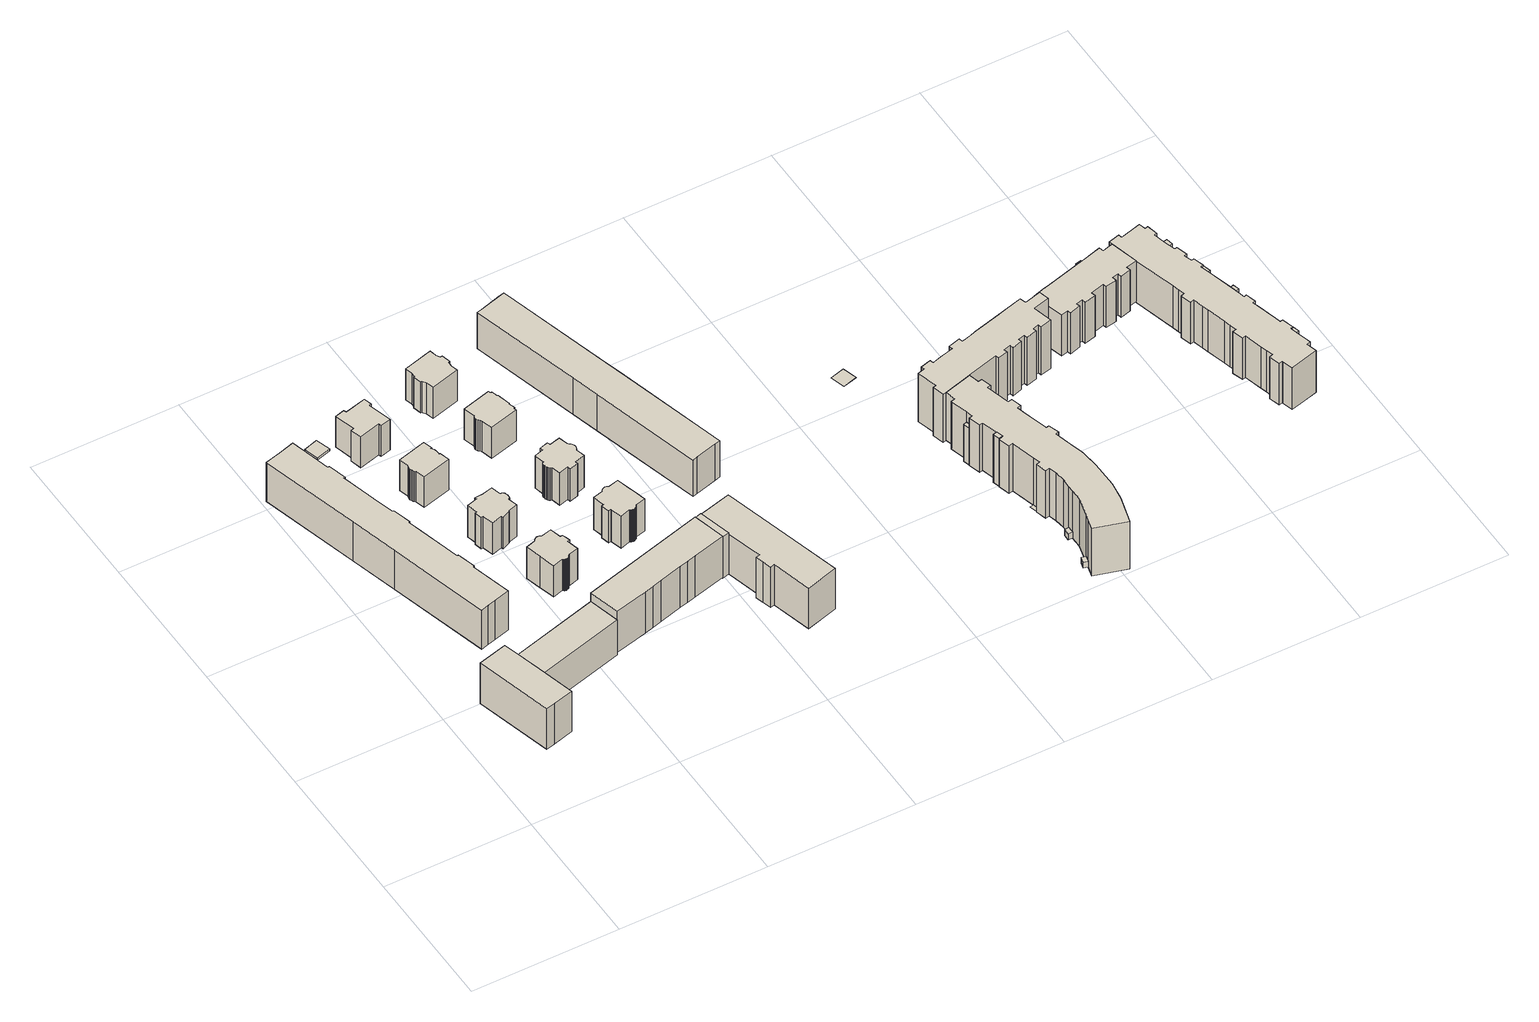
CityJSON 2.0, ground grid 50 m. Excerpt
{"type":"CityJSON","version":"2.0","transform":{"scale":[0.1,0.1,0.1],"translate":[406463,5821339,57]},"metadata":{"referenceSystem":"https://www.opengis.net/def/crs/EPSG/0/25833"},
"CityObjects":{
"building1":{"type":"Building","attributes":{"Gemeindeschluessel":"11000010","BezugspunktDach":"2200","function":"31001_1120","measuredHeight":16.52,"storeysAboveGround":4},"address":[{"country":"Germany","locality":"Berlin","thoroughfareNumber":"16","thoroughfareName":"Annaburger Straße"}],"geometry":[{"type":"Solid","lod":"1","boundaries":[[[[0,1,2,3,4,5,6]],[[7,8,9,10,11,12,13]],[[7,13,6,5]],[[8,7,5,4]],[[9,8,4,3]],[[10,9,3,2]],[[11,10,2,1]],[[12,11,1,0]],[[13,12,0,6]]]]}]},
"building2":{"type":"Building","attributes":{"Gemeindeschluessel":"11000010","BezugspunktDach":"2200","function":"31001_1120","measuredHeight":16.61,"storeysAboveGround":4},"address":[{"country":"Germany","locality":"Berlin","thoroughfareNumber":"1, 2, 3, 4","thoroughfareName":"Branitzer Karree"}],"geometry":[{"type":"Solid","lod":"1","boundaries":[[[[14,15,16,17,18,19,20,21,22,23,24,25,26,27,28,29,30,31,32,33,34,35,36,37]],[[38,39,40,41,42,43,44,45,46,47,48,49,50,51,52,53,54,55,56,57,58,59,60,61]],[[38,61,37,36]],[[39,38,36,35]],[[40,39,35,34]],[[41,40,34,33]],[[42,41,33,32]],[[43,42,32,31]],[[44,43,31,30]],[[45,44,30,29]],[[46,45,29,28]],[[47,46,28,27]],[[48,47,27,26]],[[49,48,26,25]],[[50,49,25,24]],[[51,50,24,23]],[[52,51,23,22]],[[53,52,22,21]],[[54,53,21,20]],[[55,54,20,19]],[[56,55,19,18]],[[57,56,18,17]],[[58,57,17,16]],[[59,58,16,15]],[[60,59,15,14]],[[61,60,14,37]]]]}]},
"building3":{"type":"Building","attributes":{"Gemeindeschluessel":"11000010","BezugspunktDach":"2200","function":"31001_1010","measuredHeight":14.36,"storeysAboveGround":4},"address":[{"country":"Germany","locality":"Berlin","thoroughfareNumber":"18, 20, 22","thoroughfareName":"Annaburger Straße"}],"geometry":[{"type":"Solid","lod":"1","boundaries":[[[[62,63,64,65]],[[66,67,68,69]],[[66,69,65,64]],[[67,66,64,63]],[[68,67,63,62]],[[69,68,62,65]]]]}]},
"building4":{"type":"Building","attributes":{"Gemeindeschluessel":"11000010","BezugspunktDach":"2200","function":"31001_2520","measuredHeight":1.32,"storeysAboveGround":1},"address":[{"country":"Germany","locality":"Berlin","thoroughfareNumber":"15 (1)","thoroughfareName":"Schwarzheider Straße"}],"geometry":[{"type":"Solid","lod":"1","boundaries":[[[[70,71,72,73,74]],[[75,76,77,78,79]],[[75,79,74,73]],[[76,75,73,72]],[[77,76,72,71]],[[78,77,71,70]],[[79,78,70,74]]]]}]},
"building5":{"type":"Building","attributes":{"Gemeindeschluessel":"11000010","BezugspunktDach":"2200","function":"31001_1010","measuredHeight":14.06,"storeysAboveGround":4},"address":[{"country":"Germany","locality":"Berlin","thoroughfareNumber":"17","thoroughfareName":"Annaburger Straße"}],"geometry":[{"type":"Solid","lod":"1","boundaries":[[[[80,81,82,83,84,85,86,87,88,89,90,91,92,93,94,95,96,97,98,99,100,101,102,103,104,105,106,107,108,109,110,111]],[[112,113,114,115,116,117,118,119,120,121,122,123,124,125,126,127,128,129,130,131,132,133,134,135,136,137,138,139,140,141,142,143]],[[112,143,111,110]],[[113,112,110,109]],[[114,113,109,108]],[[115,114,108,107]],[[116,115,107,106]],[[117,116,106,105]],[[118,117,105,104]],[[119,118,104,103]],[[120,119,103,102]],[[121,120,102,101]],[[122,121,101,100]],[[123,122,100,99]],[[124,123,99,98]],[[125,124,98,97]],[[126,125,97,96]],[[127,126,96,95]],[[128,127,95,94]],[[129,128,94,93]],[[130,129,93,92]],[[131,130,92,91]],[[132,131,91,90]],[[133,132,90,89]],[[134,133,89,88]],[[135,134,88,87]],[[136,135,87,86]],[[137,136,86,85]],[[138,137,85,84]],[[139,138,84,83]],[[140,139,83,82]],[[141,140,82,81]],[[142,141,81,80]],[[143,142,80,111]]]]}]},
"building6":{"type":"Building","attributes":{"Gemeindeschluessel":"11000010","BezugspunktDach":"2200","function":"31001_1010","measuredHeight":12.9,"storeysAboveGround":4},"address":[{"country":"Germany","locality":"Berlin","thoroughfareNumber":"19","thoroughfareName":"Annaburger Straße"}],"geometry":[{"type":"Solid","lod":"1","boundaries":[[[[144,145,146,147,148,149,150,151,152,153,154,155,156,157,158,159,160,161,162,163,164,165,166,167,168,169,170]],[[171,172,173,174,175,176,177,178,179,180,181,182,183,184,185,186,187,188,189,190,191,192,193,194,195,196,197]],[[171,197,170,169]],[[172,171,169,168]],[[173,172,168,167]],[[174,173,167,166]],[[175,174,166,165]],[[176,175,165,164]],[[177,176,164,163]],[[178,177,163,162]],[[179,178,162,161]],[[180,179,161,160]],[[181,180,160,159]],[[182,181,159,158]],[[183,182,158,157]],[[184,183,157,156]],[[185,184,156,155]],[[186,185,155,154]],[[187,186,154,153]],[[188,187,153,152]],[[189,188,152,151]],[[190,189,151,150]],[[191,190,150,149]],[[192,191,149,148]],[[193,192,148,147]],[[194,193,147,146]],[[195,194,146,145]],[[196,195,145,144]],[[197,196,144,170]]]]}]},
"building7":{"type":"Building","attributes":{"Gemeindeschluessel":"11000010","BezugspunktDach":"2200","function":"31001_1010","measuredHeight":12.57,"storeysAboveGround":4},"address":[{"country":"Germany","locality":"Berlin","thoroughfareNumber":"14","thoroughfareName":"Schwarzheider Straße"}],"geometry":[{"type":"Solid","lod":"1","boundaries":[[[[198,199,200,201,202,203,204,205,206,207,208,209,210,211,212,213,214,215,216,217,218,219]],[[220,221,222,223,224,225,226,227,228,229,230,231,232,233,234,235,236,237,238,239,240,241]],[[220,241,219,218]],[[221,220,218,217]],[[222,221,217,216]],[[223,222,216,215]],[[224,223,215,214]],[[225,224,214,213]],[[226,225,213,212]],[[227,226,212,211]],[[228,227,211,210]],[[229,228,210,209]],[[230,229,209,208]],[[231,230,208,207]],[[232,231,207,206]],[[233,232,206,205]],[[234,233,205,204]],[[235,234,204,203]],[[236,235,203,202]],[[237,236,202,201]],[[238,237,201,200]],[[239,238,200,199]],[[240,239,199,198]],[[241,240,198,219]]]]}]},
"building8":{"type":"Building","attributes":{"Gemeindeschluessel":"11000010","BezugspunktDach":"2200","function":"31001_1010","measuredHeight":12.65,"storeysAboveGround":4},"address":[{"country":"Germany","locality":"Berlin","thoroughfareNumber":"12","thoroughfareName":"Schwarzheider Straße"}],"geometry":[{"type":"Solid","lod":"1","boundaries":[[[[242,243,244,245,246,247,248,249,250,251,252,253]],[[254,255,256,257,258,259,260,261,262,263,264,265]],[[254,265,253,252]],[[255,254,252,251]],[[256,255,251,250]],[[257,256,250,249]],[[258,257,249,248]],[[259,258,248,247]],[[260,259,247,246]],[[261,260,246,245]],[[262,261,245,244]],[[263,262,244,243]],[[264,263,243,242]],[[265,264,242,253]]]]}]},
"building9":{"type":"Building","attributes":{"Gemeindeschluessel":"11000010","BezugspunktDach":"2200","function":"31001_1010","measuredHeight":16.75,"storeysAboveGround":5},"address":[{"country":"Germany","locality":"Berlin","thoroughfareNumber":"24, 26, 28","thoroughfareName":"Annaburger Straße"}],"geometry":[{"type":"Solid","lod":"1","boundaries":[[[[266,267,268,269,270,271,272,273,274,275]],[[276,277,278,279,280,281,282,283,284,285]],[[276,285,275,274]],[[277,276,274,273]],[[278,277,273,272]],[[279,278,272,271]],[[280,279,271,270]],[[281,280,270,269]],[[282,281,269,268]],[[283,282,268,267]],[[284,283,267,266]],[[285,284,266,275]]]]}]},
"building10":{"type":"Building","attributes":{"Gemeindeschluessel":"11000010","BezugspunktDach":"2200","function":"31001_1010","measuredHeight":14.78,"storeysAboveGround":4},"address":[{"country":"Germany","locality":"Berlin","thoroughfareNumber":"23","thoroughfareName":"Annaburger Straße"}],"geometry":[{"type":"Solid","lod":"1","boundaries":[[[[286,287,288,289,290,291,292,293,294,295,296,297,298,299,300,301,302,303,304,305,306,307,308,309,310,311,312,313,314,315,316,317,318,319]],[[320,321,322,323,324,325,326,327,328,329,330,331,332,333,334,335,336,337,338,339,340,341,342,343,344,345,346,347,348,349,350,351,352,353]],[[320,353,319,318]],[[321,320,318,317]],[[322,321,317,316]],[[323,322,316,315]],[[324,323,315,314]],[[325,324,314,313]],[[326,325,313,312]],[[327,326,312,311]],[[328,327,311,310]],[[329,328,310,309]],[[330,329,309,308]],[[331,330,308,307]],[[332,331,307,306]],[[333,332,306,305]],[[334,333,305,304]],[[335,334,304,303]],[[336,335,303,302]],[[337,336,302,301]],[[338,337,301,300]],[[339,338,300,299]],[[340,339,299,298]],[[341,340,298,297]],[[342,341,297,296]],[[343,342,296,295]],[[344,343,295,294]],[[345,344,294,293]],[[346,345,293,292]],[[347,346,292,291]],[[348,347,291,290]],[[349,348,290,289]],[[350,349,289,288]],[[351,350,288,287]],[[352,351,287,286]],[[353,352,286,319]]]]}]},
"building11":{"type":"Building","attributes":{"Gemeindeschluessel":"11000010","BezugspunktDach":"2200","function":"31001_1010","measuredHeight":13.82,"storeysAboveGround":4},"address":[{"country":"Germany","locality":"Berlin","thoroughfareNumber":"21","thoroughfareName":"Annaburger Straße"}],"geometry":[{"type":"Solid","lod":"1","boundaries":[[[[354,355,356,357,358,359,360,361,362,363,364,365,366,367,368,369,370,371,372,373,374,375,376,377,378,379,380,381,382,383,384,385,386,387,388]],[[389,390,391,392,393,394,395,396,397,398,399,400,401,402,403,404,405,406,407,408,409,410,411,412,413,414,415,416,417,418,419,420,421,422,423]],[[389,423,388,387]],[[390,389,387,386]],[[391,390,386,385]],[[392,391,385,384]],[[393,392,384,383]],[[394,393,383,382]],[[395,394,382,381]],[[396,395,381,380]],[[397,396,380,379]],[[398,397,379,378]],[[399,398,378,377]],[[400,399,377,376]],[[401,400,376,375]],[[402,401,375,374]],[[403,402,374,373]],[[404,403,373,372]],[[405,404,372,371]],[[406,405,371,370]],[[407,406,370,369]],[[408,407,369,368]],[[409,408,368,367]],[[410,409,367,366]],[[411,410,366,365]],[[412,411,365,364]],[[413,412,364,363]],[[414,413,363,362]],[[415,414,362,361]],[[416,415,361,360]],[[417,416,360,359]],[[418,417,359,358]],[[419,418,358,357]],[[420,419,357,356]],[[421,420,356,355]],[[422,421,355,354]],[[423,422,354,388]]]]}]},
"building12":{"type":"Building","attributes":{"Gemeindeschluessel":"11000010","BezugspunktDach":"2200","function":"31001_1010","measuredHeight":13.25,"storeysAboveGround":4},"address":[{"country":"Germany","locality":"Berlin","thoroughfareNumber":"16","thoroughfareName":"Schwarzheider Straße"}],"geometry":[{"type":"Solid","lod":"1","boundaries":[[[[424,425,426,427,428,429,430,431,432,433,434,435,436,437,438,439,440,441,442,443,444,445]],[[446,447,448,449,450,451,452,453,454,455,456,457,458,459,460,461,462,463,464,465,466,467]],[[446,467,445,444]],[[447,446,444,443]],[[448,447,443,442]],[[449,448,442,441]],[[450,449,441,440]],[[451,450,440,439]],[[452,451,439,438]],[[453,452,438,437]],[[454,453,437,436]],[[455,454,436,435]],[[456,455,435,434]],[[457,456,434,433]],[[458,457,433,432]],[[459,458,432,431]],[[460,459,431,430]],[[461,460,430,429]],[[462,461,429,428]],[[463,462,428,427]],[[464,463,427,426]],[[465,464,426,425]],[[466,465,425,424]],[[467,466,424,445]]]]}]},
"building13":{"type":"Building","attributes":{"Gemeindeschluessel":"11000010","BezugspunktDach":"2200","function":"31001_1010","measuredHeight":12.69,"storeysAboveGround":4},"address":[{"country":"Germany","locality":"Berlin","thoroughfareNumber":"18","thoroughfareName":"Schwarzheider Straße"}],"geometry":[{"type":"Solid","lod":"1","boundaries":[[[[468,469,470,471,472,473,474,475,476,477,478,479,480,481,482,483]],[[484,485,486,487,488,489,490,491,492,493,494,495,496,497,498,499]],[[484,499,483,482]],[[485,484,482,481]],[[486,485,481,480]],[[487,486,480,479]],[[488,487,479,478]],[[489,488,478,477]],[[490,489,477,476]],[[491,490,476,475]],[[492,491,475,474]],[[493,492,474,473]],[[494,493,473,472]],[[495,494,472,471]],[[496,495,471,470]],[[497,496,470,469]],[[498,497,469,468]],[[499,498,468,483]]]]}]},
"building14":{"type":"Building","attributes":{"Gemeindeschluessel":"11000010","function":"31001_1010"},"address":[{"country":"Germany","locality":"Berlin","thoroughfareNumber":"43, 45, 47","thoroughfareName":"Louis-Lewin-Straße"}],"children":["building14-1","building14-2"]},
"building14-1":{"type":"BuildingPart","attributes":{"BezugspunktDach":"2200","measuredHeight":16.57,"storeysAboveGround":5},"parents":["building14"],"geometry":[{"type":"Solid","lod":"1","boundaries":[[[[500,501,502,503,504,505,506,507,508,509]],[[510,511,512,513,514,515,516,517,518,519]],[[510,519,509,508]],[[511,510,508,507]],[[512,511,507,506]],[[513,512,506,505]],[[514,513,505,504]],[[515,514,504,503]],[[516,515,503,502]],[[517,516,502,501]],[[518,517,501,500]],[[500,509,519,518]]]]}]},
"building14-2":{"type":"BuildingPart","attributes":{"BezugspunktDach":"2200","measuredHeight":17.52,"storeysAboveGround":5},"parents":["building14"],"geometry":[{"type":"MultiSurface","lod":"1","boundaries":[[[520,521,522,523]],[[519,518,524,525]],[[519,525,523,522]],[[500,509,519,522,521]],[[524,518,521,520]],[[525,524,520,523]],[[518,519,509,500]]]}]},
"building15":{"type":"Building","attributes":{"Gemeindeschluessel":"11000010","BezugspunktDach":"2200","function":"31001_1010","measuredHeight":15.79,"storeysAboveGround":4},"address":[{"country":"Germany","locality":"Berlin","thoroughfareNumber":"61, 63, 65, 67, 69, 71, 73, 75","thoroughfareName":"Louis-Lewin-Straße"}],"geometry":[{"type":"Solid","lod":"1","boundaries":[[[[526,527,528,529,530,531,532,533,534,535,536,537]],[[538,539,540,541,542,543,544,545,546,547,548,549]],[[538,549,537,536]],[[539,538,536,535]],[[540,539,535,534]],[[541,540,534,533]],[[542,541,533,532]],[[543,542,532,531]],[[544,543,531,530]],[[545,544,530,529]],[[546,545,529,528]],[[547,546,528,527]],[[548,547,527,526]],[[549,548,526,537]]]]}]},
"building16":{"type":"Building","attributes":{"Gemeindeschluessel":"11000010","BezugspunktDach":"2200","function":"31001_2520","measuredHeight":0.044,"storeysAboveGround":1},"address":[{"country":"Germany","locality":"Berlin","thoroughfareNumber":"3 (1)","thoroughfareName":"Forster Straße"}],"geometry":[{"type":"Solid","lod":"1","boundaries":[[[[550,551,552,553]],[[554,555,556,557]],[[554,557,553,552]],[[555,554,552,551]],[[556,555,551,550]],[[557,556,550,553]]]]}]},
"building17":{"type":"Building","attributes":{"Gemeindeschluessel":"11000010","function":"31001_1010"},"address":[{"country":"Germany","locality":"Berlin","thoroughfareNumber":"48, 50, 52, 54, 56","thoroughfareName":"Louis-Lewin-Straße"}],"children":["building17-1","building17-2","building17-3","building17-4","building17-5","building17-6"]},
"building17-1":{"type":"BuildingPart","attributes":{"BezugspunktDach":"2200","measuredHeight":19.5,"storeysAboveGround":6},"parents":["building17"],"geometry":[{"type":"MultiSurface","lod":"1","boundaries":[[[558,559,560,561,562,563,564,565,566,567,568,569,570,571,572,573,574,575,576,577,578,579,580,581,582,583,584,585,586,587,588,589,590,591,592,593,594,595,596,597,598,599,600,601,602,603,604,605,606]],[[607,608,609,610,611,612,613,614,615,616,617,618,619,620,621,622,623,624,625,626,627,628,629,630,631,632,633,634,635,636,637,638,639,640,641,642,643,644,645,646,647,648,649,650,651,652,653,654,655]],[[607,655,606,605]],[[608,607,605,604]],[[609,608,604,603]],[[610,609,603,602]],[[611,610,602,601]],[[612,611,601,600]],[[613,612,600,599]],[[614,613,599,598]],[[615,614,598,597]],[[616,615,597,596]],[[617,616,596,595]],[[618,617,595,594]],[[619,618,594,593]],[[620,619,593,592]],[[621,620,592,591]],[[622,621,591,590]],[[623,622,590,589]],[[624,623,589,588]],[[625,624,588,587]],[[626,625,587,586]],[[627,626,586,585]],[[628,627,585,584]],[[629,628,584,583]],[[630,629,583,582]],[[631,630,582,581]],[[632,631,581,580]],[[633,632,580,579]],[[634,633,579,578],[656,657,658,659]],[[635,634,578,577]],[[636,635,577,576]],[[637,636,660,661,662,663,576,575]],[[638,637,575,574]],[[639,638,574,573]],[[640,639,573,572]],[[641,640,572,571]],[[642,641,571,570]],[[643,642,570,569]],[[644,643,569,568]],[[645,644,568,567]],[[646,645,567,566]],[[647,646,566,565]],[[648,647,664,665]],[[649,648,564,665,666,563]],[[650,649,563,562]],[[651,650,562,561]],[[652,651,561,560]],[[653,652,667,668,669,670,671,560,559]],[[654,653,559,558],[669,672,673,670]],[[655,654,558,606]],[[658,657,656,659]],[[663,662,661,660]],[[665,664,565,564]],[[563,666,665,564]],[[671,670,669,668,667]],[[673,672,669,670]]]}]},
"building17-2":{"type":"BuildingPart","attributes":{"BezugspunktDach":"2200","measuredHeight":0.023,"storeysAboveGround":6},"parents":["building17"],"geometry":[{"type":"MultiSurface","lod":"1","boundaries":[[[674,675,676,677]]]}]},
"building17-3":{"type":"BuildingPart","attributes":{"BezugspunktDach":"2200","measuredHeight":2.39,"storeysAboveGround":6},"parents":["building17"],"geometry":[{"type":"Solid","lod":"1","boundaries":[[[[659,658,678,679]],[[680,657,656,681]],[[680,681,679,678]],[[657,680,678,658]],[[681,656,659,679]],[[656,657,658,659]]]]}]},
"building17-4":{"type":"BuildingPart","attributes":{"BezugspunktDach":"2200","measuredHeight":2.51,"storeysAboveGround":6},"parents":["building17"],"geometry":[{"type":"Solid","lod":"1","boundaries":[[[[663,662,682,683]],[[684,661,660,685]],[[684,685,683,682]],[[661,684,682,662]],[[685,660,663,683]],[[660,661,662,663]]]]}]},
"building17-5":{"type":"BuildingPart","attributes":{"BezugspunktDach":"2200","measuredHeight":19.65,"storeysAboveGround":6},"parents":["building17"],"geometry":[{"type":"MultiSurface","lod":"1","boundaries":[[[686,687,688,689]],[[666,665,664,690]],[[666,690,689,688]],[[665,564,563,691,688,687]],[[664,565,564,665,687,686]],[[690,664,686,689]],[[666,691,563,564,665]],[[665,564,565,664]]]}]},
"building17-6":{"type":"BuildingPart","attributes":{"BezugspunktDach":"2200","measuredHeight":15.2,"storeysAboveGround":6},"parents":["building17"],"geometry":[{"type":"MultiSurface","lod":"1","boundaries":[[[671,670,673,692]],[[672,669,668,693]],[[672,693,692,673]],[[693,668,671,692]],[[672,673,670,669]],[[669,694,670,671,668]]]}]},
"building18":{"type":"Building","attributes":{"Gemeindeschluessel":"11000010","function":"31001_1010"},"address":[{"country":"Germany","locality":"Berlin","thoroughfareNumber":"2, 4, 6","thoroughfareName":"Forster Straße"}],"children":["building18-1","building18-2","building18-3","building18-4"]},
"building18-1":{"type":"BuildingPart","attributes":{"BezugspunktDach":"2200","measuredHeight":19.65,"storeysAboveGround":6},"parents":["building18"],"geometry":[{"type":"MultiSurface","lod":"1","boundaries":[[[695,696,697,698,699,700,701,702,703,704,705,706,707,708,709,710,711,712,713,714,715,716,717,718,719,720,721,722,723,724,725,726,727,728,729,730,731,732,733,734,735]],[[736,737,738,739,740,741,742,743,744,745,746,747,748,749,750,751,752,753,754,755,756,757,758,759,760,761,762,763,764,765,766,767,768,769,770,771,772,773,774,775,776]],[[736,776,735,734]],[[737,736,734,733]],[[738,737,733,732]],[[739,738,732,731]],[[740,739,731,730]],[[741,740,777,778,779,780,781,730,729]],[[742,741,729,728]],[[743,742,728,727]],[[744,743,727,726]],[[745,744,726,725]],[[746,745,725,724]],[[782,783,724,723]],[[747,746,784,785,786,787]],[[748,747,723,722]],[[788,789,790,722,721]],[[749,748,791,792]],[[750,749,721,720]],[[751,750,720,719]],[[752,751,719,718]],[[753,752,718,717]],[[754,753,717,716]],[[755,754,716,715]],[[756,755,715,714]],[[757,756,714,713]],[[758,757,713,712]],[[759,758,712,711]],[[760,759,711,710]],[[761,760,710,709]],[[762,761,709,708]],[[763,762,708,707]],[[764,763,707,706]],[[765,764,706,705]],[[766,765,705,704]],[[767,766,704,703]],[[768,767,703,702]],[[769,768,702,701]],[[770,769,701,700]],[[771,770,700,699]],[[772,771,699,698]],[[773,772,698,697]],[[774,773,697,696]],[[775,774,696,695]],[[776,775,695,735]],[[781,780,779,778,777]],[[787,786,785,784,783,782]],[[792,791,790,789,788]]]}]},
"building18-2":{"type":"BuildingPart","attributes":{"BezugspunktDach":"2200","measuredHeight":2.16,"storeysAboveGround":6},"parents":["building18"],"geometry":[{"type":"Solid","lod":"1","boundaries":[[[[780,779,793,794]],[[795,778,777,796]],[[795,796,794,793]],[[778,795,793,779]],[[796,777,780,794]],[[777,778,779,780]]]]}]},
"building18-3":{"type":"BuildingPart","attributes":{"BezugspunktDach":"2200","measuredHeight":4.95,"storeysAboveGround":6},"parents":["building18"],"geometry":[{"type":"Solid","lod":"1","boundaries":[[[[783,782,797,798]],[[799,786,785,800]],[[799,800,798,797]],[[786,799,797,782]],[[800,785,783,798]],[[785,786,782,783]]]]}]},
"building18-4":{"type":"BuildingPart","attributes":{"BezugspunktDach":"2200","measuredHeight":3.52,"storeysAboveGround":6},"parents":["building18"],"geometry":[{"type":"Solid","lod":"1","boundaries":[[[[790,789,801,802]],[[803,792,791,804]],[[803,804,802,801]],[[792,803,801,789]],[[804,791,790,802]],[[791,792,789,790]]]]}]},
"building19":{"type":"Building","attributes":{"Gemeindeschluessel":"11000010","function":"31001_1010"},"address":[{"country":"Germany","locality":"Berlin","thoroughfareNumber":"10, 8","thoroughfareName":"Forster Straße"}],"children":["building19-1","building19-2","building19-3"]},
"building19-1":{"type":"BuildingPart","attributes":{"BezugspunktDach":"2200","measuredHeight":16.76,"storeysAboveGround":5},"parents":["building19"],"geometry":[{"type":"MultiSurface","lod":"1","boundaries":[[[805,806,807,808,809,810,811,812,813,814,815,816,817,818,819,820,821,822,823,824,825,826,827,828,829,830,831,832,833]],[[834,835,836,837,838,839,840,841,842,843,844,845,846,847,848,849,850,851,852,853,854,855,856,857,858,859,860,861,862]],[[834,862,833,832]],[[835,834,863,864,865,866,867,832,831]],[[836,835,831,830]],[[868,869,830,829]],[[837,836,870,871,872]],[[838,837,829,828]],[[839,838,828,827]],[[840,839,827,826]],[[841,840,826,825]],[[842,841,825,824]],[[843,842,824,823]],[[844,843,823,822]],[[845,844,822,821]],[[846,845,821,820]],[[847,846,820,819]],[[848,847,819,818]],[[849,848,818,817]],[[850,849,817,816]],[[851,850,816,815]],[[852,851,815,814]],[[853,852,814,813]],[[854,853,813,812]],[[855,854,812,811]],[[856,855,811,810]],[[857,856,810,809]],[[858,857,809,808]],[[859,858,808,807]],[[860,859,807,806]],[[861,860,806,805]],[[862,861,805,833]],[[867,866,865,864,863]],[[872,871,870,869,868]]]}]},
"building19-2":{"type":"BuildingPart","attributes":{"BezugspunktDach":"2200","measuredHeight":15,"storeysAboveGround":5},"parents":["building19"],"geometry":[{"type":"Solid","lod":"1","boundaries":[[[[869,868,873,874]],[[875,871,870,876]],[[875,876,874,873]],[[871,875,873,868]],[[876,870,869,874]],[[870,871,868,869]]]]}]},
"building19-3":{"type":"BuildingPart","attributes":{"BezugspunktDach":"2200","measuredHeight":12.1,"storeysAboveGround":5},"parents":["building19"],"geometry":[{"type":"Solid","lod":"1","boundaries":[[[[867,866,877,878]],[[879,865,864,880]],[[879,880,878,877]],[[865,879,877,866]],[[880,864,867,878]],[[864,865,866,867]]]]}]},
"building20":{"type":"Building","attributes":{"Gemeindeschluessel":"11000010","function":"31001_1010"},"address":[{"country":"Germany","locality":"Berlin","thoroughfareNumber":"14, 16, 18, 20, 22","thoroughfareName":"Forster Straße"}],"children":["building20-1","building20-2","building20-3","building20-4","building20-5","building20-6"]},
"building20-1":{"type":"BuildingPart","attributes":{"BezugspunktDach":"2200","measuredHeight":17.05,"storeysAboveGround":5},"parents":["building20"],"geometry":[{"type":"MultiSurface","lod":"1","boundaries":[[[826,825,881,882,883,884,885,886,887,888,889,890,891,892,893,894,895,896,897,898,899,900,901,902,903,904,905,906,907,908,909,910,911,912,913,914,915,916,917,918,919,920,921,922,923,924,925,926,927,928,929,930,931,932,933,934,935,936]],[[937,938,939,940,941,942,943,944,945,946,947,948,949,950,951,952,953,954,955,956,957,958,959,960,961,962,963,964,965,966,967,968,969,970,971,972,973,974,975,976,977,978,979,980,981,982,983,984,985,986,987,988,989,990,991,992,993,994]],[[937,994,936,935]],[[938,937,935,934]],[[939,938,934,933]],[[940,939,933,932]],[[941,940,932,931]],[[942,941,931,930]],[[943,942,930,929]],[[944,943,929,928]],[[945,944,995,996,997,998,999,928,927]],[[946,945,927,926]],[[947,946,926,925]],[[948,947,925,924]],[[949,948,924,923]],[[950,949,923,922]],[[951,950,922,921]],[[952,951,921,920]],[[1000,1001,1002,920,919]],[[953,952,1003,1004]],[[954,953,919,918],[1004,1005,1006,1000]],[[955,954,918,917]],[[917,1007,1008,956,955,917,916]],[[957,956,916,915]],[[958,957,915,914]],[[959,958,914,913]],[[960,959,1009,1010,1011,1012,1013,913,912]],[[1014,1011,1015,912,911]],[[961,960,1010,1016]],[[962,961,911,910]],[[963,962,910,909]],[[964,963,909,908]],[[1017,1018,1019,964,908,907]],[[1020,1018,965,907,906]],[[967,966,906,905]],[[968,967,905,904]],[[969,968,904,903]],[[970,969,903,902]],[[971,970,902,901]],[[972,971,901,900]],[[973,972,900,899]],[[974,973,899,898]],[[975,974,898,897]],[[976,975,897,896]],[[977,976,896,895]],[[978,977,895,894]],[[979,978,894,893]],[[980,979,893,892]],[[981,980,892,891]],[[982,981,891,890]],[[983,982,890,889]],[[984,983,889,888]],[[985,984,888,887]],[[986,985,887,886]],[[987,986,886,885]],[[988,987,885,884]],[[989,988,884,883]],[[990,989,883,882]],[[991,990,882,881]],[[992,991,881,825]],[[993,992,825,826]],[[994,993,826,936]],[[999,998,997,996,995]],[[1004,1003,1002,1001,1000]],[[1006,1005,1004,1000]],[[1008,1007,917,916]],[[1013,1012,1011,1010,1009]],[[1016,1010,1015,1011,1014]],[[965,964,1019,1018,1017]],[[966,965,1018,1020]]]}]},
"building20-2":{"type":"BuildingPart","attributes":{"BezugspunktDach":"2200","measuredHeight":16.82,"storeysAboveGround":5},"parents":["building20"],"geometry":[{"type":"MultiSurface","lod":"1","boundaries":[[[1020,1021,1022,1019,1018]],[[964,1023,1024,966,965]],[[965,1018,965,964]],[[1023,964,1019,1022]],[[1024,1023,1022,1021]],[[966,1024,1021,1020]],[[964,965,1018,1019]],[[965,966,1025,1020,1018]]]}]},
"building20-3":{"type":"BuildingPart","attributes":{"BezugspunktDach":"2200","measuredHeight":3,"storeysAboveGround":5},"parents":["building20"],"geometry":[{"type":"MultiSurface","lod":"1","boundaries":[[[1014,1026,1027,1012,1011]],[[1009,1028,1029,1016,1010]],[[1028,1009,1012,1027]],[[1029,1028,1027,1026]],[[1016,1029,1026,1014]],[[1009,1010,1030,1011,1012]],[[1010,1016,1014,1011]]]}]},
"building20-4":{"type":"BuildingPart","attributes":{"BezugspunktDach":"2200","measuredHeight":16.62,"storeysAboveGround":5},"parents":["building20"],"geometry":[{"type":"MultiSurface","lod":"1","boundaries":[[[916,1031,1032,917]],[[1033,1034,1008,1007]],[[1033,1007,917,1032]],[[1034,1033,1032,1031]],[[1008,1034,1031,916]],[[1008,1035,916,917,1007]]]}]},
"building20-5":{"type":"BuildingPart","attributes":{"BezugspunktDach":"2200","measuredHeight":16.51,"storeysAboveGround":5},"parents":["building20"],"geometry":[{"type":"MultiSurface","lod":"1","boundaries":[[[998,1036,1037,999]],[[1038,1039,997,996]],[[1038,996,999,1037]],[[1039,1038,1037,1036]],[[997,1039,1036,998]],[[997,1040,998,999,996]]]}]},
"building20-6":{"type":"BuildingPart","attributes":{"BezugspunktDach":"2200","measuredHeight":16.39,"storeysAboveGround":5},"parents":["building20"],"geometry":[{"type":"Solid","lod":"1","boundaries":[[[[1006,1041,1042,1001,1000]],[[1003,1043,1044,1005,1004]],[[1043,1003,1001,1042]],[[1044,1043,1042,1041]],[[1005,1044,1041,1006]],[[1004,1000,1001,1003]],[[1004,1005,1006,1000]]]]}]}
},
"vertices":[
[189,229,185],[220,237,185],[288,255,185],[254,384,185],[226,488,185],[218,516,185],[119,490,185],[218,516,20],[226,488,20],[254,384,20],[288,255,20],[220,237,20],[189,229,20],[119,490,20],
[101,1179,180],[145,1017,180],[237,678,180],[263,685,180],[290,692,180],[343,707,180],[306,844,180],[311,845,180],[294,907,180],[290,906,180],[252,1046,180],[239,1096,180],[243,1097,180],[226,1159,180],[222,1158,180],[208,1208,180],[170,1348,180],[175,1349,180],[158,1411,180],[153,1410,180],[116,1547,180],[63,1532,180],[35,1525,180],[10,1518,180],[35,1525,20],[63,1532,20],[116,1547,20],[153,1410,20],[158,1411,20],[175,1349,20],[170,1348,20],[208,1208,20],[222,1158,20],[226,1159,20],[243,1097,20],[239,1096,20],[252,1046,20],[290,906,20],[294,907,20],[311,845,20],[306,844,20],[343,707,20],[290,692,20],[263,685,20],[237,678,20],[145,1017,20],[101,1179,20],[10,1518,20],
[254,384,150],[569,468,150],[542,573,150],[226,488,150],[542,573,7],[569,468,7],[254,384,7],[226,488,7],
[226,1589,27],[274,1604,27],[259,1653,27],[235,1646,27],[211,1638,27],[235,1646,18],[259,1653,18],[274,1604,18],[226,1589,18],[211,1638,18],
[512,810,146],[527,757,146],[561,767,146],[564,765,146],[567,763,146],[570,763,146],[573,762,146],[576,763,146],[579,764,146],[582,766,146],[584,768,146],[586,771,146],[588,774,146],[622,783,146],[612,822,146],[620,824,146],[616,838,146],[612,852,146],[604,850,146],[594,889,146],[559,880,146],[556,882,146],[553,883,146],[550,884,146],[547,884,146],[543,884,146],[540,882,146],[538,881,146],[535,878,146],[533,876,146],[532,873,146],[498,863,146],[532,873,18],[533,876,18],[535,878,18],[538,881,18],[540,882,18],[543,884,18],[547,884,18],[550,884,18],[553,883,18],[556,882,18],[559,880,18],[594,889,18],[604,850,18],[612,852,18],[616,838,18],[620,824,18],[612,822,18],[622,783,18],[588,774,18],[586,771,18],[584,768,18],[582,766,18],[579,764,18],[576,763,18],[573,762,18],[570,763,18],[567,763,18],[564,765,18],[561,767,18],[527,757,18],[512,810,18],[498,863,18],
[445,1056,152],[439,1054,152],[445,1030,152],[451,1031,152],[461,994,152],[497,1004,152],[499,997,152],[526,1010,152],[526,1012,152],[559,1021,152],[550,1055,152],[555,1056,152],[556,1060,152],[557,1064,152],[557,1069,152],[556,1073,152],[555,1077,152],[553,1081,152],[550,1084,152],[547,1086,152],[541,1085,152],[532,1119,152],[500,1111,152],[500,1110,152],[469,1109,152],[471,1102,152],[435,1092,152],[471,1102,23],[469,1109,23],[500,1110,23],[500,1111,23],[532,1119,23],[541,1085,23],[547,1086,23],[550,1084,23],[553,1081,23],[555,1077,23],[556,1073,23],[557,1069,23],[557,1064,23],[556,1060,23],[555,1056,23],[550,1055,23],[559,1021,23],[526,1012,23],[526,1010,23],[499,997,23],[497,1004,23],[461,994,23],[451,1031,23],[445,1030,23],[439,1054,23],[445,1056,23],[435,1092,23],
[372,1325,148],[371,1319,148],[370,1313,148],[370,1307,148],[372,1303,148],[374,1299,148],[377,1295,148],[380,1292,148],[389,1260,148],[487,1286,148],[478,1319,148],[474,1318,148],[474,1324,148],[474,1329,148],[473,1335,148],[472,1339,148],[471,1343,148],[468,1347,148],[465,1350,148],[469,1351,148],[460,1383,148],[363,1357,148],[460,1383,23],[469,1351,23],[465,1350,23],[468,1347,23],[471,1343,23],[472,1339,23],[473,1335,23],[474,1329,23],[474,1324,23],[474,1318,23],[478,1319,23],[487,1286,23],[389,1260,23],[380,1292,23],[377,1295,23],[374,1299,23],[372,1303,23],[370,1307,23],[370,1313,23],[371,1319,23],[372,1325,23],[363,1357,23],
[315,1536,147],[305,1534,147],[315,1496,147],[387,1515,147],[390,1506,147],[425,1515,147],[403,1595,147],[410,1597,147],[403,1624,147],[331,1605,147],[328,1614,147],[296,1606,147],[328,1614,21],[331,1605,21],[403,1624,21],[410,1597,21],[403,1595,21],[425,1515,21],[390,1506,21],[387,1515,21],[315,1496,21],[305,1534,21],[315,1536,21],[296,1606,21],
[569,468,185],[681,496,185],[711,504,185],[743,512,185],[820,533,185],[850,540,185],[880,548,185],[990,577,185],[961,686,185],[542,573,185],[961,686,17],[990,577,17],[880,548,17],[850,540,17],[820,533,17],[743,512,17],[711,504,17],[681,496,17],[569,468,17],[542,573,17],
[778,901,148],[779,897,148],[771,895,148],[778,867,148],[786,869,148],[787,866,148],[797,830,148],[831,840,148],[834,838,148],[837,837,148],[840,836,148],[843,836,148],[847,836,148],[850,838,148],[852,839,148],[854,841,148],[856,844,148],[858,847,148],[892,856,148],[883,892,148],[873,926,148],[864,962,148],[829,953,148],[826,955,148],[823,956,148],[820,957,148],[817,957,148],[814,956,148],[811,955,148],[808,954,148],[806,951,148],[804,949,148],[803,946,148],[768,937,148],[803,946,17],[804,949,17],[806,951,17],[808,954,17],[811,955,17],[814,956,17],[817,957,17],[820,957,17],[823,956,17],[826,955,17],[829,953,17],[864,962,17],[873,926,17],[883,892,17],[892,856,17],[858,847,17],[856,844,17],[854,841,17],[852,839,17],[850,838,17],[847,836,17],[843,836,17],[840,836,17],[837,837,17],[834,838,17],[831,840,17],[797,830,17],[787,866,17],[786,869,17],[778,867,17],[771,895,17],[779,897,17],[778,901,17],[768,937,17],
[715,1130,155],[711,1129,155],[709,1125,155],[709,1120,155],[709,1116,155],[709,1112,155],[711,1108,155],[713,1104,155],[716,1101,155],[719,1098,155],[724,1099,155],[732,1068,155],[764,1077,155],[766,1067,155],[796,1075,155],[793,1084,155],[829,1094,155],[821,1124,155],[824,1127,155],[825,1131,155],[826,1134,155],[827,1138,155],[826,1142,155],[825,1146,155],[823,1150,155],[820,1153,155],[816,1156,155],[812,1158,155],[803,1191,155],[767,1182,155],[764,1192,155],[734,1184,155],[737,1174,155],[719,1169,155],[706,1165,155],[719,1169,22],[737,1174,22],[734,1184,22],[764,1192,22],[767,1182,22],[803,1191,22],[812,1158,22],[816,1156,22],[820,1153,22],[823,1150,22],[825,1146,22],[826,1142,22],[827,1138,22],[826,1134,22],[825,1131,22],[824,1127,22],[821,1124,22],[829,1094,22],[793,1084,22],[796,1075,22],[766,1067,22],[764,1077,22],[732,1068,22],[724,1099,22],[719,1098,22],[716,1101,22],[713,1104,22],[711,1108,22],[709,1112,22],[709,1116,22],[709,1120,22],[709,1125,22],[711,1129,22],[715,1130,22],[706,1165,22],
[642,1402,149],[640,1399,149],[639,1395,149],[638,1392,149],[638,1388,149],[639,1385,149],[642,1380,149],[646,1376,149],[650,1372,149],[660,1333,149],[758,1359,149],[755,1369,149],[759,1370,149],[753,1392,149],[755,1393,149],[749,1415,149],[743,1437,149],[741,1436,149],[735,1458,149],[731,1457,149],[728,1466,149],[631,1440,149],[728,1466,23],[731,1457,23],[735,1458,23],[741,1436,23],[743,1437,23],[749,1415,23],[755,1393,23],[753,1392,23],[759,1370,23],[755,1369,23],[758,1359,23],[660,1333,23],[650,1372,23],[646,1376,23],[642,1380,23],[639,1385,23],[638,1388,23],[638,1392,23],[639,1395,23],[640,1399,23],[642,1402,23],[631,1440,23],
[576,1645,148],[576,1629,148],[573,1628,148],[580,1600,148],[583,1600,148],[592,1587,148],[598,1562,148],[695,1588,148],[689,1612,148],[689,1627,148],[695,1629,148],[687,1660,148],[680,1659,148],[673,1672,148],[667,1695,148],[569,1669,148],[667,1695,21],[673,1672,21],[680,1659,21],[687,1660,21],[695,1629,21],[689,1627,21],[689,1612,21],[695,1588,21],[598,1562,21],[592,1587,21],[583,1600,21],[580,1600,21],[573,1628,21],[576,1629,21],[576,1645,21],[569,1669,21],
[1014,583,178],[1046,463,178],[1032,460,178],[1040,432,178],[1048,403,178],[1062,407,178],[1098,273,178],[1206,303,178],[1094,721,178],[985,693,178],[1094,721,12],[1206,303,12],[1098,273,12],[1062,407,12],[1048,403,12],[1040,432,12],[1032,460,12],[1046,463,12],[1014,583,12],[985,693,12],
[990,577,182],[1014,583,182],[985,693,182],[961,686,182],[990,577,12],[961,686,12],
[959,1375,164],[985,1280,164],[1086,907,164],[1103,912,164],[1175,932,164],[1193,936,164],[1092,1309,164],[1066,1404,164],[965,1777,164],[947,1772,164],[875,1752,164],[858,1748,164],[875,1752,15],[947,1772,15],[965,1777,15],[1066,1404,15],[1092,1309,15],[1193,936,15],[1175,932,15],[1103,912,15],[1086,907,15],[985,1280,15],[959,1375,15],[858,1748,15],
[1693,1072,15],[1742,1084,15],[1727,1134,15],[1679,1121,15],[1727,1134,14],[1742,1084,14],[1693,1072,14],[1679,1121,14],
[1847,635,206],[1853,613,206],[1841,610,206],[1853,571,206],[1864,574,206],[1879,518,206],[1885,495,206],[1871,491,206],[1882,452,206],[1896,456,206],[1918,375,206],[1924,351,206],[1911,347,206],[1921,311,206],[1934,314,206],[1942,287,206],[1946,252,206],[1946,222,206],[1946,200,206],[1946,164,206],[1929,96,206],[1924,75,206],[1915,40,206],[2024,9,206],[2050,104,206],[2059,167,206],[2058,258,206],[2051,321,206],[2049,329,206],[2035,380,206],[2029,403,206],[2023,426,206],[2034,429,206],[2023,465,206],[2013,462,206],[1995,526,206],[1988,551,206],[1982,574,206],[1995,578,206],[1986,613,206],[1972,610,206],[1950,691,206],[1963,694,206],[1953,728,206],[1940,725,206],[1931,760,206],[1836,734,206],[1845,699,206],[1831,695,206],[1845,699,11],[1836,734,11],[1931,760,11],[1940,725,11],[1953,728,11],[1963,694,11],[1950,691,11],[1972,610,11],[1986,613,11],[1995,578,11],[1982,574,11],[1988,551,11],[1995,526,11],[2013,462,11],[2023,465,11],[2034,429,11],[2023,426,11],[2029,403,11],[2035,380,11],[2049,329,11],[2051,321,11],[2058,258,11],[2059,167,11],[2050,104,11],[2024,9,11],[1915,40,11],[1924,75,11],[1929,96,11],[1946,164,11],[1946,200,11],[1946,222,11],[1946,252,11],[1942,287,11],[1934,314,11],[1921,311,11],[1911,347,11],[1924,351,11],[1918,375,11],[1896,456,11],[1882,452,11],[1871,491,11],[1885,495,11],[1879,518,11],[1864,574,11],[1853,571,11],[1841,610,11],[1853,613,11],[1847,635,11],[1831,695,11],[1924,75,13],[1929,96,13],[1929,96,36],[1924,75,36],[1946,200,13],[1946,222,13],[1946,222,38],[1946,200,38],[1871,491,13],[1885,495,13],[1879,518,13],[1841,610,151],[1841,610,13],[1853,613,13],[1853,613,165],[1841,610,165],[1847,635,13],[1847,635,165],
[1911,347,13],[1924,351,13],[1918,375,13],[1904,372,13],
[1915,99,36],[1909,79,36],[1915,99,13],[1909,79,13],
[1931,221,38],[1930,200,38],[1931,221,13],[1930,200,13],
[1871,491,209],[1885,495,209],[1879,518,209],[1865,514,209],[1865,514,13],[1879,518,110],
[1835,632,165],[1835,632,13],[1853,613,89],
[1825,773,207],[1814,770,207],[1824,731,207],[1836,734,207],[1931,760,207],[2036,788,207],[2039,777,207],[2073,786,207],[2070,797,207],[2094,804,207],[2097,792,207],[2131,802,207],[2128,813,207],[2151,819,207],[2154,808,207],[2190,817,207],[2187,829,207],[2208,835,207],[2211,823,207],[2249,833,207],[2246,845,207],[2232,899,207],[2288,913,207],[2279,948,207],[2223,933,207],[2217,954,207],[2154,937,207],[2131,930,207],[2036,905,207],[2017,899,207],[1984,890,207],[1981,903,207],[1941,892,207],[1944,879,207],[1923,874,207],[1900,868,207],[1866,858,207],[1863,870,207],[1828,860,207],[1831,849,207],[1806,842,207],[1831,849,10],[1828,860,10],[1863,870,10],[1866,858,10],[1900,868,10],[1923,874,10],[1944,879,10],[1941,892,10],[1981,903,10],[1984,890,10],[2017,899,10],[2036,905,10],[2131,930,10],[2154,937,10],[2217,954,10],[2223,933,10],[2279,948,10],[2288,913,10],[2232,899,10],[2246,845,10],[2249,833,10],[2211,823,10],[2208,835,10],[2187,829,10],[2190,817,10],[2154,808,10],[2151,819,10],[2128,813,10],[2131,802,10],[2097,792,10],[2094,804,10],[2070,797,10],[2073,786,10],[2039,777,10],[2036,788,10],[1931,760,10],[1836,734,10],[1824,731,10],[1814,770,10],[1825,773,10],[1806,842,10],[1900,868,13],[1923,874,13],[1923,874,35],[1900,868,35],[1900,868,16],[2036,905,63],[2017,899,63],[2017,899,26],[2017,899,13],[2036,905,13],[2036,905,55],[2154,937,34],[2154,937,49],[2131,930,49],[2131,930,13],[2154,937,13],
[1920,886,35],[1897,880,35],[1920,886,13],[1897,880,13],
[2033,917,63],[2014,912,63],[2033,917,13],[2014,912,13],
[2151,950,49],[2128,944,49],[2151,950,13],[2128,944,13],
[2279,948,177],[2288,913,177],[2302,861,177],[2325,867,177],[2329,855,177],[2366,866,177],[2362,877,177],[2384,883,177],[2387,871,177],[2426,881,177],[2422,894,177],[2470,907,177],[2473,895,177],[2510,903,177],[2507,917,177],[2528,922,177],[2532,909,177],[2567,919,177],[2563,932,177],[2566,933,177],[2601,942,177],[2576,1036,177],[2540,1026,177],[2536,1041,177],[2475,1024,177],[2456,1019,177],[2335,986,177],[2311,980,177],[2273,969,177],[2311,980,9],[2335,986,9],[2456,1019,9],[2475,1024,9],[2536,1041,9],[2540,1026,9],[2576,1036,9],[2601,942,9],[2566,933,9],[2563,932,9],[2567,919,9],[2532,909,9],[2528,922,9],[2507,917,9],[2510,903,9],[2473,895,9],[2470,907,9],[2422,894,9],[2426,881,9],[2387,871,9],[2384,883,9],[2362,877,9],[2366,866,9],[2329,855,9],[2325,867,9],[2302,861,9],[2288,913,9],[2279,948,9],[2273,969,9],[2311,980,66],[2311,980,11],[2335,986,11],[2335,986,132],[2311,980,132],[2475,1024,161],[2456,1019,161],[2456,1019,11],[2475,1024,11],[2475,1024,111],
[2472,1038,161],[2452,1033,161],[2472,1038,11],[2452,1033,11],
[2331,1001,132],[2307,995,132],[2331,1001,11],[2307,995,11],
[2640,798,177],[2646,775,177],[2652,755,177],[2640,751,177],[2650,715,177],[2662,718,177],[2671,683,177],[2677,661,177],[2694,597,177],[2700,575,177],[2706,552,177],[2694,549,177],[2705,512,177],[2716,515,177],[2733,453,177],[2739,432,177],[2745,409,177],[2732,405,177],[2743,368,177],[2755,371,177],[2756,367,177],[2765,333,177],[2861,359,177],[2852,393,177],[2865,397,177],[2850,453,177],[2844,475,177],[2853,477,177],[2842,516,177],[2833,514,177],[2810,599,177],[2804,621,177],[2813,623,177],[2804,658,177],[2795,655,177],[2787,687,177],[2781,709,177],[2757,799,177],[2749,825,177],[2759,827,177],[2749,863,177],[2740,861,177],[2732,888,177],[2741,891,177],[2730,929,177],[2722,926,177],[2716,947,177],[2710,970,177],[2701,1006,177],[2710,1008,177],[2701,1045,177],[2691,1042,177],[2685,1065,177],[2614,1046,177],[2611,1058,177],[2573,1048,177],[2611,1058,6],[2614,1046,6],[2685,1065,6],[2691,1042,6],[2701,1045,6],[2710,1008,6],[2701,1006,6],[2710,970,6],[2716,947,6],[2722,926,6],[2730,929,6],[2741,891,6],[2732,888,6],[2740,861,6],[2749,863,6],[2759,827,6],[2749,825,6],[2757,799,6],[2781,709,6],[2787,687,6],[2795,655,6],[2804,658,6],[2813,623,6],[2804,621,6],[2810,599,6],[2833,514,6],[2842,516,6],[2853,477,6],[2844,475,6],[2850,453,6],[2865,397,6],[2852,393,6],[2861,359,6],[2765,333,6],[2756,367,6],[2755,371,6],[2743,368,6],[2732,405,6],[2745,409,6],[2739,432,6],[2733,453,6],[2716,515,6],[2705,512,6],[2694,549,6],[2706,552,6],[2700,575,6],[2694,597,6],[2677,661,6],[2671,683,6],[2662,718,6],[2650,715,6],[2640,751,6],[2652,755,6],[2646,775,6],[2640,798,6],[2601,942,6],[2576,1036,6],[2573,1048,6],[2710,970,155],[2710,970,10],[2716,947,10],[2716,947,175],[2710,970,175],[2749,825,172],[2759,827,172],[2759,827,90],[2759,827,8],[2749,825,8],[2757,799,8],[2757,799,172],[2781,709,10],[2787,687,10],[2813,623,8],[2804,621,8],[2804,621,38],[2813,623,38],[2813,623,26],[2810,599,38],[2804,621,14],[2810,599,8],[2844,475,48],[2844,475,174],[2853,477,174],[2850,453,174],
[2861,456,174],[2855,478,174],[2855,478,6],[2861,456,6],[2850,453,49],
[2822,602,38],[2817,624,38],[2817,624,8],[2822,602,8],[2804,621,25],
[2798,690,177],[2792,712,177],[2792,712,10],[2798,690,10],[2787,687,135],
[2728,950,175],[2723,973,175],[2723,973,10],[2728,950,10],[2716,947,92],
[2768,802,172],[2761,828,172],[2761,828,8],[2768,802,8]
]}
